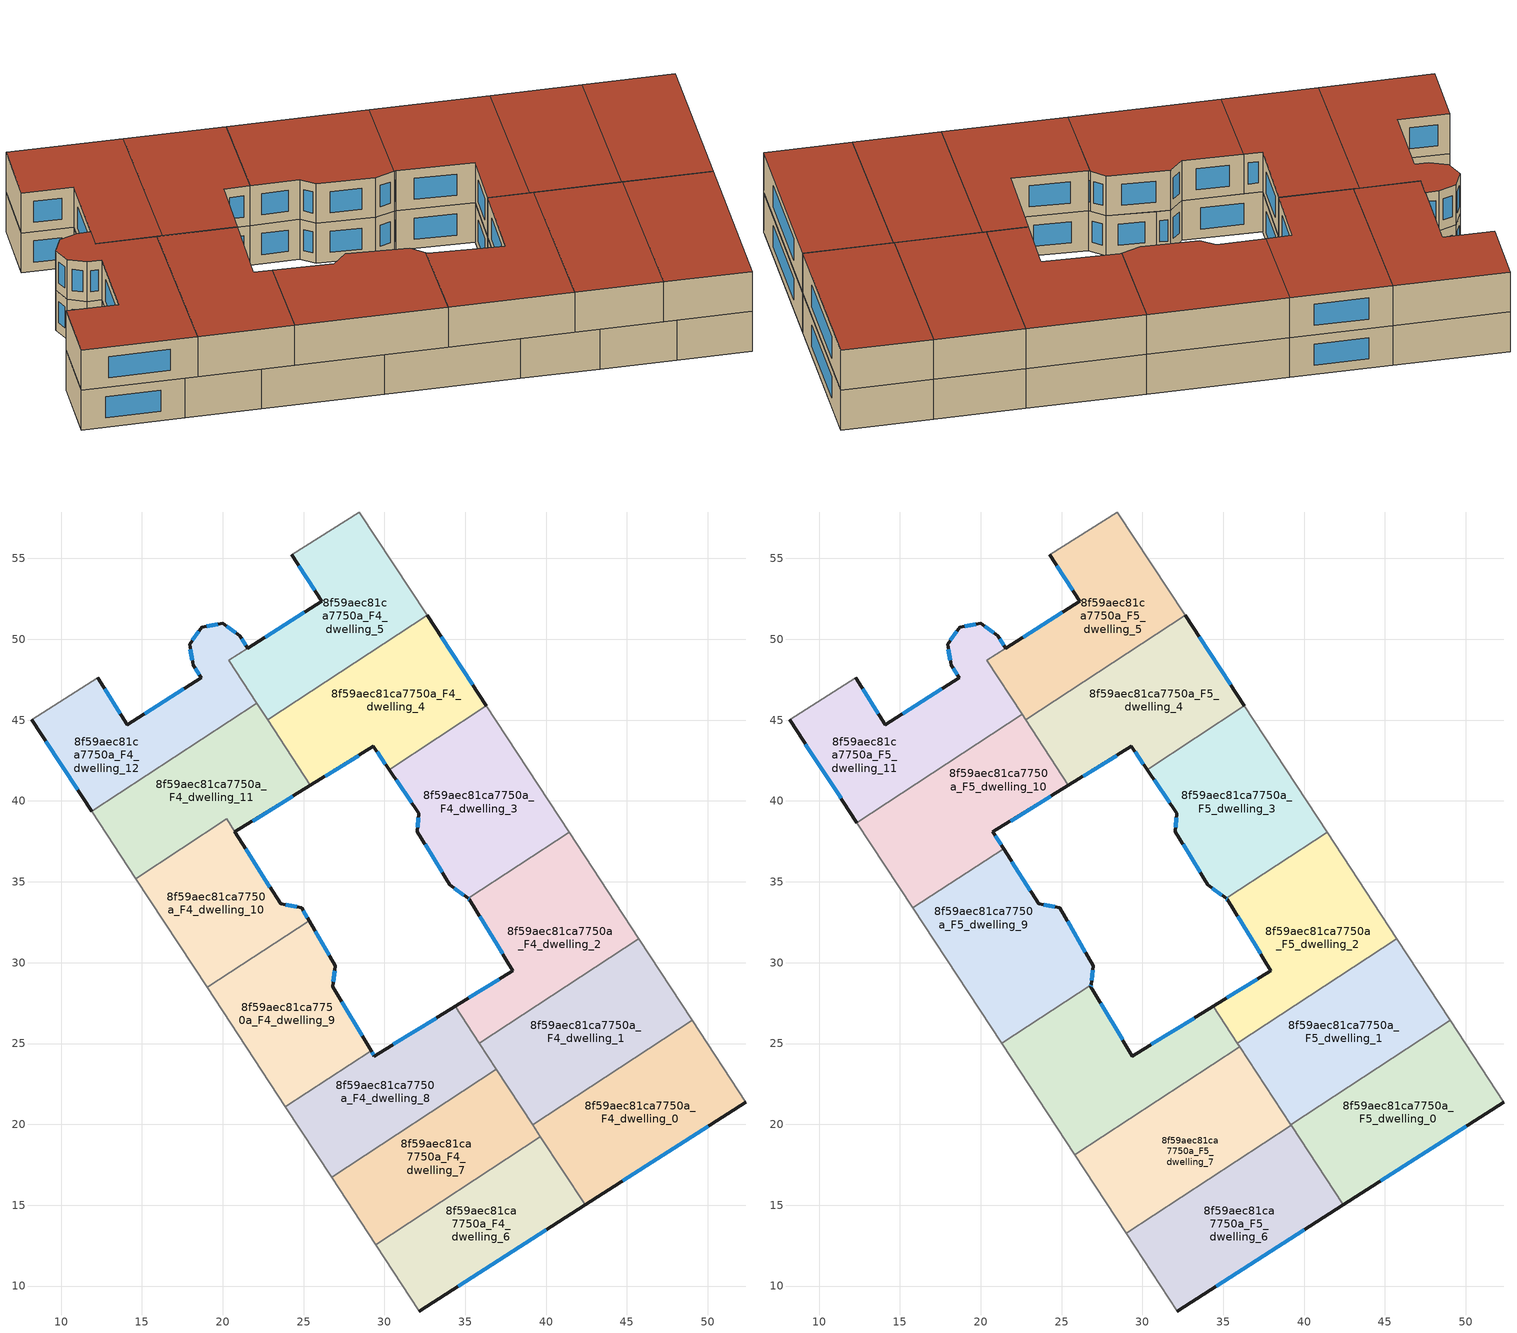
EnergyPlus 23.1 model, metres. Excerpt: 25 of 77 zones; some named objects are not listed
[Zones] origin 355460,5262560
8f59aec81ca7750a_F4_dwelling_0
 floor to 8f59aec81ca7750a_F3_dwelling_0 (EU_floor_Construction): 49.03,26.45 52.35,21.38 42.42,15.02 39.16,19.99 z12
 wall outside (EU_wall_Construction): 42.42,15.02 52.35,21.38 z12:15
 wall to 8f59aec81ca7750a_F4_dwelling_1 (EU_wall_Construction): 49.03,26.45 39.16,19.99 z12:15
 wall adiabatic (EU_wall_Construction): 52.35,21.38 49.03,26.45 z12:15
 wall to 8f59aec81ca7750a_F4_dwelling_6 (EU_wall_Construction): 39.65,19.24 42.42,15.02 z12:15
 wall to 8f59aec81ca7750a_F4_dwelling_7 (EU_wall_Construction): 39.16,19.99 39.65,19.24 z12:15
 window (EU_Window_Construction): 44.75,16.51 50.02,19.88 z12.7:14.3
8f59aec81ca7750a_F4_dwelling_1
 floor to 8f59aec81ca7750a_F3_dwelling_1 (EU_floor_Construction): 45.75,31.47 49.03,26.45 39.16,19.99 35.88,25.01 z12
 wall to 8f59aec81ca7750a_F4_dwelling_2 (EU_wall_Construction): 45.75,31.47 35.88,25.01 z12:15
 wall adiabatic (EU_wall_Construction): 49.03,26.45 45.75,31.47 z12:15
 wall to 8f59aec81ca7750a_F4_dwelling_7 (EU_wall_Construction): 36.93,23.4 39.16,19.99 z12:15
 wall to 8f59aec81ca7750a_F4_dwelling_8 (EU_wall_Construction): 35.88,25.01 36.93,23.4 z12:15
8f59aec81ca7750a_F4_dwelling_10
 floor to 8f59aec81ca7750a_F3_dwelling_10 (EU_floor_Construction): 20.25,38.89 23.58,33.63 24.88,33.41 25.35,32.6 19.03,28.46 14.62,35.2 z12
 wall outside (EU_wall_Construction): 25.35,32.6 24.88,33.41 23.58,33.63 20.76,38.08 z12:15
 wall to 8f59aec81ca7750a_F4_dwelling_9 (EU_wall_Construction): 19.03,28.46 25.35,32.6 z12:15
 wall adiabatic (EU_wall_Construction): 14.62,35.2 19.03,28.46 z12:15
 wall to 8f59aec81ca7750a_F4_dwelling_11 (EU_wall_Construction): 20.76,38.08 20.25,38.89 14.62,35.2 z12:15
 window (EU_Window_Construction): 25.24,32.79 24.99,33.22 / 24.58,33.46 23.88,33.58 / 22.92,34.68 21.42,37.04 z12.7:14.3
8f59aec81ca7750a_F4_dwelling_11
 floor to 8f59aec81ca7750a_F3_dwelling_11 (EU_floor_Construction): 22.1,46.04 25.43,40.97 20.76,38.08 20.25,38.89 14.62,35.2 11.89,39.36 z12
 wall outside (EU_wall_Construction): 20.76,38.08 25.43,40.97 z12:15
 wall adiabatic (EU_wall_Construction): 11.89,39.36 14.62,35.2 z12:15
 wall to 8f59aec81ca7750a_F4_dwelling_12 (EU_wall_Construction): 22.1,46.04 11.89,39.36 z12:15
 wall to 8f59aec81ca7750a_F4_dwelling_4 (EU_wall_Construction): 25.43,40.97 22.77,45.02 z12:15
 wall to 8f59aec81ca7750a_F4_dwelling_5 (EU_wall_Construction): 22.77,45.02 22.1,46.04 z12:15
 window (EU_Window_Construction): 21.85,38.76 24.33,40.29 z12.7:14.3
8f59aec81ca7750a_F4_dwelling_12
 floor to 8f59aec81ca7750a_F3_dwelling_12 (EU_floor_Construction): 21.06,50.23 21.56,49.46 20.36,48.7 22.1,46.04 11.89,39.36 8.18,45.01 12.27,47.61 14.11,44.73 18.67,47.63 18.17,48.4 17.95,49.68 18.7,50.75 19.99,50.98 z12
 wall outside (EU_wall_Construction): 21.56,49.46 21.06,50.23 19.99,50.98 18.7,50.75 17.95,49.68 18.17,48.4 18.67,47.63 14.11,44.73 12.27,47.61 / 8.18,45.01 11.89,39.36 z12:15
 wall adiabatic (EU_wall_Construction): 12.27,47.61 8.18,45.01 z12:15
 wall to 8f59aec81ca7750a_F4_dwelling_5 (EU_wall_Construction): 22.1,46.04 20.36,48.7 21.56,49.46 z12:15
 window (EU_Window_Construction): 17.6,46.95 15.18,45.41 / 18.29,48.22 18.55,47.81 / 18,49.38 18.12,48.7 / 18.52,50.5 18.12,49.93 / 19.69,50.93 19,50.81 / 20.81,50.4 20.24,50.8 / 21.44,49.64 21.17,50.05 / 9.06,43.68 11.02,40.68 / 13.68,45.41 12.7,46.93 z12.7:14.3
8f59aec81ca7750a_F4_dwelling_2
 floor to 8f59aec81ca7750a_F3_dwelling_2 (EU_floor_Construction): 41.43,38.06 45.75,31.47 35.88,25.01 34.38,27.3 37.94,29.51 35.25,33.92 35.18,33.97 z12
 wall outside (EU_wall_Construction): 35.18,33.97 35.25,33.92 37.94,29.51 34.38,27.3 z12:15
 wall to 8f59aec81ca7750a_F4_dwelling_3 (EU_wall_Construction): 41.43,38.06 35.18,33.97 z12:15
 wall adiabatic (EU_wall_Construction): 45.75,31.47 41.43,38.06 z12:15
 wall to 8f59aec81ca7750a_F4_dwelling_8 (EU_wall_Construction): 34.38,27.3 35.88,25.01 z12:15
 window (EU_Window_Construction): 37.11,28.99 35.21,27.82 / 35.88,32.88 37.31,30.54 / 35.2,33.96 35.23,33.93 z12.7:14.3
8f59aec81ca7750a_F4_dwelling_3
 floor to 8f59aec81ca7750a_F3_dwelling_3 (EU_floor_Construction): 36.31,45.88 41.43,38.06 35.18,33.97 34.05,34.81 32.04,38.09 32.12,39.25 30.29,41.94 z12
 wall outside (EU_wall_Construction): 30.29,41.94 32.12,39.25 32.04,38.09 34.05,34.81 35.18,33.97 z12:15
 wall to 8f59aec81ca7750a_F4_dwelling_4 (EU_wall_Construction): 36.31,45.88 30.29,41.94 z12:15
 wall adiabatic (EU_wall_Construction): 41.43,38.06 36.31,45.88 z12:15
 window (EU_Window_Construction): 32.52,37.32 33.58,35.58 / 32.1,38.98 32.06,38.36 / 30.72,41.31 31.69,39.88 / 34.32,34.61 34.92,34.17 z12.7:14.3
8f59aec81ca7750a_F4_dwelling_4
 floor to 8f59aec81ca7750a_F3_dwelling_4 (EU_floor_Construction): 32.64,51.48 36.31,45.88 30.29,41.94 29.32,43.38 25.43,40.97 22.77,45.02 z12
 wall outside (EU_wall_Construction): 25.43,40.97 29.32,43.38 30.29,41.94 / 36.31,45.88 32.64,51.48 z12:15
 wall to 8f59aec81ca7750a_F4_dwelling_5 (EU_wall_Construction): 32.64,51.48 22.77,45.02 z12:15
 window (EU_Window_Construction): 26.34,41.53 28.41,42.81 / 35.45,47.19 33.5,50.17 / 29.55,43.04 30.07,42.27 z12.7:14.3
8f59aec81ca7750a_F4_dwelling_5
 floor to 8f59aec81ca7750a_F3_dwelling_5 (EU_floor_Construction): 28.46,57.87 32.64,51.48 22.77,45.02 20.36,48.7 26.11,52.35 24.28,55.23 z12
 wall outside (EU_wall_Construction): 24.28,55.23 26.11,52.35 21.56,49.46 z12:15
 wall adiabatic (EU_wall_Construction): 32.64,51.48 28.46,57.87 24.28,55.23 z12:15
 window (EU_Window_Construction): 24.71,54.55 25.68,53.03 / 25.04,51.67 22.63,50.14 z12.7:14.3
8f59aec81ca7750a_F4_dwelling_6
 floor to 8f59aec81ca7750a_F3_dwelling_6 (EU_floor_Construction): 39.66,19.24 42.42,15.02 32.16,8.46 29.46,12.57 z12
 wall outside (EU_wall_Construction): 32.16,8.46 42.42,15.02 z12:15
 wall to 8f59aec81ca7750a_F4_dwelling_7 (EU_wall_Construction): 39.66,19.24 29.46,12.57 z12:15
 wall adiabatic (EU_wall_Construction): 29.46,12.57 32.16,8.46 z12:15
 window (EU_Window_Construction): 34.57,10 40.01,13.48 z12.7:14.3
8f59aec81ca7750a_F4_dwelling_7
 floor to 8f59aec81ca7750a_F3_dwelling_7 (EU_floor_Construction): 36.93,23.4 39.66,19.24 29.46,12.57 26.73,16.73 z12
 wall to 8f59aec81ca7750a_F4_dwelling_8 (EU_wall_Construction): 36.93,23.4 26.73,16.73 z12:15
 wall adiabatic (EU_wall_Construction): 26.73,16.73 29.46,12.57 z12:15
8f59aec81ca7750a_F4_dwelling_8
 floor to 8f59aec81ca7750a_F3_dwelling_8 (EU_floor_Construction): 34.38,27.3 36.93,23.4 26.73,16.73 23.88,21.07 29.18,24.54 29.37,24.21 z12
 wall outside (EU_wall_Construction): 34.38,27.3 29.37,24.21 29.18,24.54 z12:15
 wall adiabatic (EU_wall_Construction): 23.88,21.07 26.73,16.73 z12:15
 wall to 8f59aec81ca7750a_F4_dwelling_9 (EU_wall_Construction): 29.18,24.54 23.88,21.07 z12:15
 window (EU_Window_Construction): 29.33,24.29 29.22,24.46 / 33.2,26.58 30.55,24.94 z12.7:14.3
8f59aec81ca7750a_F4_dwelling_9
 floor to 8f59aec81ca7750a_F3_dwelling_9 (EU_floor_Construction): 26.97,29.81 26.81,28.5 29.18,24.54 23.88,21.07 19.03,28.46 25.35,32.6 z12
 wall outside (EU_wall_Construction): 29.18,24.54 26.81,28.5 26.97,29.81 25.35,32.6 z12:15
 wall adiabatic (EU_wall_Construction): 19.03,28.46 23.88,21.07 z12:15
 window (EU_Window_Construction): 26.59,30.47 25.73,31.95 / 26.85,28.81 26.93,29.5 / 28.62,25.47 27.37,27.57 z12.7:14.3
8f59aec81ca7750a_F5_dwelling_0
 floor to 8f59aec81ca7750a_F4_dwelling_0 (EU_floor_Construction): 49.03,26.45 52.35,21.38 42.42,15.02 39.16,19.99 z15
 wall outside (EU_wall_Construction): 42.42,15.02 52.35,21.38 z15:18
 wall to 8f59aec81ca7750a_F5_dwelling_1 (EU_wall_Construction): 49.03,26.45 39.16,19.99 z15:18
 wall adiabatic (EU_wall_Construction): 52.35,21.38 49.03,26.45 z15:18
 wall to 8f59aec81ca7750a_F5_dwelling_6 (EU_wall_Construction): 39.2,19.93 42.42,15.02 z15:18
 wall to 8f59aec81ca7750a_F5_dwelling_7 (EU_wall_Construction): 39.16,19.99 39.2,19.93 z15:18
 window (EU_Window_Construction): 44.75,16.51 50.02,19.88 z15.7:17.3
 roof outside (EU_roof_Construction): 52.35,21.38 49.03,26.45 39.16,19.99 42.42,15.02 z18
8f59aec81ca7750a_F5_dwelling_1
 floor to 8f59aec81ca7750a_F4_dwelling_1 (EU_floor_Construction): 45.75,31.47 49.03,26.45 39.16,19.99 35.88,25.01 z15
 wall to 8f59aec81ca7750a_F5_dwelling_2 (EU_wall_Construction): 45.75,31.47 35.88,25.01 z15:18
 wall adiabatic (EU_wall_Construction): 49.03,26.45 45.75,31.47 z15:18
 wall to 8f59aec81ca7750a_F5_dwelling_7 (EU_wall_Construction): 36.02,24.79 39.16,19.99 z15:18
 wall to 8f59aec81ca7750a_F5_dwelling_8 (EU_wall_Construction): 35.88,25.01 36.02,24.79 z15:18
 roof outside (EU_roof_Construction): 49.03,26.45 45.75,31.47 35.88,25.01 39.16,19.99 z18
8f59aec81ca7750a_F5_dwelling_10
 floor to 8f59aec81ca7750a_F4_dwelling_11 (EU_floor_Construction): 22.56,45.35 25.43,40.97 20.76,38.08 20.25,38.89 14.62,35.2 12.35,38.66 z15
 floor to 8f59aec81ca7750a_F4_dwelling_10 (EU_floor_Construction): 20.25,38.89 21.41,37.05 15.81,33.38 14.62,35.2 z15
 wall outside (EU_wall_Construction): 21.41,37.05 20.76,38.08 25.43,40.97 z15:18
 wall to 8f59aec81ca7750a_F5_dwelling_9 (EU_wall_Construction): 15.81,33.38 21.41,37.05 z15:18
 wall adiabatic (EU_wall_Construction): 12.35,38.66 15.81,33.38 z15:18
 wall to 8f59aec81ca7750a_F5_dwelling_11 (EU_wall_Construction): 22.56,45.35 12.35,38.66 z15:18
 wall to 8f59aec81ca7750a_F5_dwelling_4 (EU_wall_Construction): 25.43,40.97 22.77,45.02 z15:18
 wall to 8f59aec81ca7750a_F5_dwelling_5 (EU_wall_Construction): 22.77,45.02 22.56,45.35 z15:18
 window (EU_Window_Construction): 21.85,38.76 24.33,40.29 / 21.26,37.29 20.91,37.84 z15.7:17.3
 roof outside (EU_roof_Construction): 21.41,37.05 20.76,38.08 25.43,40.97 22.56,45.35 12.35,38.66 15.81,33.38 z18
8f59aec81ca7750a_F5_dwelling_11
 floor to 8f59aec81ca7750a_F4_dwelling_12 (EU_floor_Construction): 21.06,50.23 21.56,49.46 20.36,48.7 22.1,46.04 11.89,39.36 8.18,45.01 12.27,47.61 14.11,44.73 18.67,47.63 18.17,48.4 17.95,49.68 18.7,50.75 19.99,50.98 z15
 floor to 8f59aec81ca7750a_F4_dwelling_11 (EU_floor_Construction): 22.1,46.04 22.56,45.35 12.35,38.66 11.89,39.36 z15
 wall outside (EU_wall_Construction): 21.56,49.46 21.06,50.23 19.99,50.98 18.7,50.75 17.95,49.68 18.17,48.4 18.67,47.63 14.11,44.73 12.27,47.61 / 8.18,45.01 12.35,38.66 z15:18
 wall adiabatic (EU_wall_Construction): 12.27,47.61 8.18,45.01 z15:18
 wall to 8f59aec81ca7750a_F5_dwelling_5 (EU_wall_Construction): 22.56,45.35 20.36,48.7 21.56,49.46 z15:18
 window (EU_Window_Construction): 17.6,46.95 15.18,45.41 / 18.29,48.22 18.55,47.81 / 18,49.38 18.12,48.7 / 18.52,50.5 18.12,49.93 / 19.69,50.93 19,50.81 / 20.81,50.4 20.24,50.8 / 21.44,49.64 21.17,50.05 / 9.16,43.52 11.37,40.15 / 13.68,45.41 12.7,46.93 z15.7:17.3
 roof outside (EU_roof_Construction): 22.56,45.35 20.36,48.7 21.56,49.46 21.06,50.23 19.99,50.98 18.7,50.75 17.95,49.68 18.17,48.4 18.67,47.63 14.11,44.73 12.27,47.61 8.18,45.01 12.35,38.66 z18
8f59aec81ca7750a_F5_dwelling_2
 floor to 8f59aec81ca7750a_F4_dwelling_2 (EU_floor_Construction): 41.43,38.06 45.75,31.47 35.88,25.01 34.38,27.3 37.94,29.51 35.25,33.92 35.18,33.97 z15
 wall outside (EU_wall_Construction): 35.18,33.97 35.25,33.92 37.94,29.51 34.38,27.3 z15:18
 wall to 8f59aec81ca7750a_F5_dwelling_3 (EU_wall_Construction): 41.43,38.06 35.18,33.97 z15:18
 wall adiabatic (EU_wall_Construction): 45.75,31.47 41.43,38.06 z15:18
 wall to 8f59aec81ca7750a_F5_dwelling_8 (EU_wall_Construction): 34.38,27.3 35.88,25.01 z15:18
 window (EU_Window_Construction): 37.11,28.99 35.21,27.82 / 35.88,32.88 37.31,30.54 / 35.2,33.96 35.23,33.93 z15.7:17.3
 roof outside (EU_roof_Construction): 45.75,31.47 41.43,38.06 35.18,33.97 35.25,33.92 37.94,29.51 34.38,27.3 35.88,25.01 z18
8f59aec81ca7750a_F5_dwelling_3
 floor to 8f59aec81ca7750a_F4_dwelling_3 (EU_floor_Construction): 36.31,45.88 41.43,38.06 35.18,33.97 34.05,34.81 32.04,38.09 32.12,39.25 30.29,41.94 z15
 wall outside (EU_wall_Construction): 30.29,41.94 32.12,39.25 32.04,38.09 34.05,34.81 35.18,33.97 z15:18
 wall to 8f59aec81ca7750a_F5_dwelling_4 (EU_wall_Construction): 36.31,45.88 30.29,41.94 z15:18
 wall adiabatic (EU_wall_Construction): 41.43,38.06 36.31,45.88 z15:18
 window (EU_Window_Construction): 32.52,37.32 33.58,35.58 / 32.1,38.98 32.06,38.36 / 30.72,41.31 31.69,39.88 / 34.32,34.61 34.92,34.17 z15.7:17.3
 roof outside (EU_roof_Construction): 41.43,38.06 36.31,45.88 30.29,41.94 32.12,39.25 32.04,38.09 34.05,34.81 35.18,33.97 z18
8f59aec81ca7750a_F5_dwelling_4
 floor to 8f59aec81ca7750a_F4_dwelling_4 (EU_floor_Construction): 32.64,51.48 36.31,45.88 30.29,41.94 29.32,43.38 25.43,40.97 22.77,45.02 z15
 wall outside (EU_wall_Construction): 25.43,40.97 29.32,43.38 30.29,41.94 / 36.31,45.88 32.64,51.48 z15:18
 wall to 8f59aec81ca7750a_F5_dwelling_5 (EU_wall_Construction): 32.64,51.48 22.77,45.02 z15:18
 window (EU_Window_Construction): 26.34,41.53 28.41,42.81 / 35.45,47.19 33.5,50.17 / 29.55,43.04 30.07,42.27 z15.7:17.3
 roof outside (EU_roof_Construction): 36.31,45.88 32.64,51.48 22.77,45.02 25.43,40.97 29.32,43.38 30.29,41.94 z18
8f59aec81ca7750a_F5_dwelling_5
 floor to 8f59aec81ca7750a_F4_dwelling_5 (EU_floor_Construction): 28.46,57.87 32.64,51.48 22.77,45.02 20.36,48.7 26.11,52.35 24.28,55.23 z15
 wall outside (EU_wall_Construction): 24.28,55.23 26.11,52.35 21.56,49.46 z15:18
 wall adiabatic (EU_wall_Construction): 32.64,51.48 28.46,57.87 24.28,55.23 z15:18
 window (EU_Window_Construction): 24.71,54.55 25.68,53.03 / 25.04,51.67 22.63,50.14 z15.7:17.3
 roof outside (EU_roof_Construction): 32.64,51.48 28.46,57.87 24.28,55.23 26.11,52.35 20.36,48.7 22.77,45.02 z18
8f59aec81ca7750a_F5_dwelling_6
 floor to 8f59aec81ca7750a_F4_dwelling_6 (EU_floor_Construction): 39.65,19.24 42.42,15.02 32.16,8.46 29.46,12.57 z15
 floor to 8f59aec81ca7750a_F4_dwelling_7 (EU_floor_Construction): 39.2,19.93 39.65,19.24 29.46,12.57 29.01,13.26 z15
 wall outside (EU_wall_Construction): 32.16,8.46 42.42,15.02 z15:18
 wall to 8f59aec81ca7750a_F5_dwelling_7 (EU_wall_Construction): 39.2,19.93 29.01,13.26 z15:18
 wall adiabatic (EU_wall_Construction): 29.01,13.26 32.16,8.46 z15:18
 window (EU_Window_Construction): 34.57,10 40.01,13.48 z15.7:17.3
 roof outside (EU_roof_Construction): 42.42,15.02 39.2,19.93 29.01,13.26 32.16,8.46 z18
8f59aec81ca7750a_F5_dwelling_7
 floor to 8f59aec81ca7750a_F4_dwelling_7 (EU_floor_Construction): 36.93,23.4 39.2,19.93 29.01,13.26 26.73,16.73 z15
 floor to 8f59aec81ca7750a_F4_dwelling_8 (EU_floor_Construction): 36.02,24.79 36.93,23.4 26.73,16.73 25.82,18.12 z15
 wall to 8f59aec81ca7750a_F5_dwelling_8 (EU_wall_Construction): 36.02,24.79 25.82,18.12 z15:18
 wall adiabatic (EU_wall_Construction): 25.82,18.12 29.01,13.26 z15:18
 roof outside (EU_roof_Construction): 39.2,19.93 36.02,24.79 25.82,18.12 29.01,13.26 z18
8f59aec81ca7750a_F5_dwelling_8
 floor to 8f59aec81ca7750a_F4_dwelling_8 (EU_floor_Construction): 34.38,27.3 36.02,24.79 25.82,18.12 23.88,21.07 29.18,24.54 29.37,24.21 z15
 floor to 8f59aec81ca7750a_F4_dwelling_9 (EU_floor_Construction): 26.83,28.64 26.81,28.5 29.18,24.54 23.88,21.07 21.29,25.02 z15
 wall outside (EU_wall_Construction): 34.38,27.3 29.37,24.21 26.81,28.5 26.83,28.64 z15:18
 wall adiabatic (EU_wall_Construction): 21.29,25.02 25.82,18.12 z15:18
 wall to 8f59aec81ca7750a_F5_dwelling_9 (EU_wall_Construction): 26.83,28.64 21.29,25.02 z15:18
 window (EU_Window_Construction): 26.82,28.54 26.82,28.61 / 28.77,25.22 27.41,27.5 / 33.2,26.58 30.55,24.94 z15.7:17.3
 roof outside (EU_roof_Construction): 36.02,24.79 34.38,27.3 29.37,24.21 26.81,28.5 26.83,28.64 21.29,25.02 25.82,18.12 z18
8f59aec81ca7750a_F5_dwelling_9
 floor to 8f59aec81ca7750a_F4_dwelling_10 (EU_floor_Construction): 24.88,33.41 25.35,32.6 19.03,28.47 15.81,33.38 21.41,37.05 23.58,33.63 z15
 floor to 8f59aec81ca7750a_F4_dwelling_9 (EU_floor_Construction): 25.35,32.6 26.97,29.81 26.83,28.64 21.29,25.02 19.03,28.47 z15
 wall outside (EU_wall_Construction): 26.83,28.64 26.97,29.81 24.88,33.41 23.58,33.63 21.41,37.05 z15:18
 wall adiabatic (EU_wall_Construction): 15.81,33.38 21.29,25.02 z15:18
 window (EU_Window_Construction): 26.86,28.92 26.93,29.54 / 23.07,34.43 21.92,36.25 / 24.58,33.46 23.88,33.58 / 26.48,30.66 25.37,32.56 z15.7:17.3
 roof outside (EU_roof_Construction): 26.83,28.64 26.97,29.81 24.88,33.41 23.58,33.63 21.41,37.05 15.81,33.38 21.29,25.02 z18
[Building]
EU S2 Campaign: North Axis=0; Terrain=City; Solar Distribution=FullExterior
[Site:Location]
Budapest.Ferenc.Liszt.Intl.AP: Latitude=47.437; Longitude=19.256; Time Zone=1; Elevation=185
[SizingPeriod:WeatherFileDays]
AnnualSizingPeriod: Begin Month=1; Begin Day of Month=1; End Month=12; End Day of Month=31; Day of Week for Start Day=Monday; Use Weather File Daylight Saving Period=No; Use Weather File Rain and Snow Indicators=No
[MATERIAL]
EU_InternalMass_Material: Roughness=MediumRough; Thickness=0.1; Conductivity=1; Density=1800; Specific Heat=900; Thermal Absorptance=0.9; Solar Absorptance=0.7; Visible Absorptance=0.7
[MATERIAL:NOMASS] Roughness=MediumRough; Thermal Absorptance=0.9; Solar Absorptance=0.7; Visible Absorptance=0.7
Name | Thermal Resistance
EU_wall_NoMass | 0.832559
EU_roof_NoMass | 1.39638
EU_floor_NoMass | 0.872794
[WINDOWMATERIAL:SIMPLEGLAZINGSYSTEM]
EU_Window_SimpleGlazing: UFactor=2.79869; Solar Heat Gain Coefficient=0.75; Visible Transmittance=0.75
[CONSTRUCTION]
EU_wall_Construction: EU_wall_NoMass
EU_roof_Construction: EU_roof_NoMass
EU_floor_Construction: EU_floor_NoMass
EU_Window_Construction: EU_Window_SimpleGlazing
EU_InternalMass_Construction: EU_InternalMass_Material
[ZONE] Type=1; Multiplier=1; Ceiling Height=autocalculate; Floor Area=autocalculate; Part of Total Floor Area=Yes
Name | Volume
8f59aec81ca7750a_F4_dwelling_0; 8f59aec81ca7750a_F5_dwelling_0; 8f59aec81ca7750a_F4_dwelling_3; 8f59aec81ca7750a_F5_dwelling_3; 8f59aec81ca7750a_F4_dwelling_4; 8f59aec81ca7750a_F5_dwelling_4 | 212.299
8f59aec81ca7750a_F4_dwelling_1; 8f59aec81ca7750a_F5_dwelling_1 | 212.302
8f59aec81ca7750a_F4_dwelling_10 | 165.116
8f59aec81ca7750a_F5_dwelling_10 | 212.312
8f59aec81ca7750a_F4_dwelling_11 | 198.844
8f59aec81ca7750a_F5_dwelling_11 | 220.993
8f59aec81ca7750a_F4_dwelling_12 | 190.662
8f59aec81ca7750a_F4_dwelling_2; 8f59aec81ca7750a_F5_dwelling_2 | 212.316
8f59aec81ca7750a_F4_dwelling_5; 8f59aec81ca7750a_F5_dwelling_5 | 203.621
8f59aec81ca7750a_F4_dwelling_6 | 181.961
8f59aec81ca7750a_F5_dwelling_6 | 212.31
8f59aec81ca7750a_F4_dwelling_7 | 181.989
8f59aec81ca7750a_F5_dwelling_7 | 212.298
8f59aec81ca7750a_F4_dwelling_8 | 181.988
8f59aec81ca7750a_F5_dwelling_8 | 212.293
8f59aec81ca7750a_F4_dwelling_9 | 181.978
8f59aec81ca7750a_F5_dwelling_9 | 212.291
[INTERNALMASS] Construction=EU_InternalMass_Construction
Name | Zone or ZoneList | Surface Area
8f59aec81ca7750a_F4_dwelling_0_EU_InternalMass | 8f59aec81ca7750a_F4_dwelling_0 | 70.7664
8f59aec81ca7750a_F4_dwelling_1_EU_InternalMass | 8f59aec81ca7750a_F4_dwelling_1 | 70.7674
8f59aec81ca7750a_F4_dwelling_2_EU_InternalMass | 8f59aec81ca7750a_F4_dwelling_2 | 70.7718
8f59aec81ca7750a_F4_dwelling_3_EU_InternalMass | 8f59aec81ca7750a_F4_dwelling_3 | 70.7663
8f59aec81ca7750a_F4_dwelling_4_EU_InternalMass | 8f59aec81ca7750a_F4_dwelling_4 | 70.7665
8f59aec81ca7750a_F4_dwelling_5_EU_InternalMass | 8f59aec81ca7750a_F4_dwelling_5 | 67.8726
8f59aec81ca7750a_F4_dwelling_6_EU_InternalMass | 8f59aec81ca7750a_F4_dwelling_6 | 60.6537
8f59aec81ca7750a_F4_dwelling_7_EU_InternalMass | 8f59aec81ca7750a_F4_dwelling_7 | 60.6631
8f59aec81ca7750a_F4_dwelling_8_EU_InternalMass | 8f59aec81ca7750a_F4_dwelling_8 | 60.6627
8f59aec81ca7750a_F4_dwelling_9_EU_InternalMass | 8f59aec81ca7750a_F4_dwelling_9 | 60.6592
8f59aec81ca7750a_F4_dwelling_10_EU_InternalMass | 8f59aec81ca7750a_F4_dwelling_10 | 55.0412
8f59aec81ca7750a_F4_dwelling_11_EU_InternalMass | 8f59aec81ca7750a_F4_dwelling_11 | 66.2785
8f59aec81ca7750a_F4_dwelling_12_EU_InternalMass | 8f59aec81ca7750a_F4_dwelling_12 | 63.5533
8f59aec81ca7750a_F5_dwelling_0_EU_InternalMass | 8f59aec81ca7750a_F5_dwelling_0 | 70.7664
8f59aec81ca7750a_F5_dwelling_1_EU_InternalMass | 8f59aec81ca7750a_F5_dwelling_1 | 70.7674
8f59aec81ca7750a_F5_dwelling_2_EU_InternalMass | 8f59aec81ca7750a_F5_dwelling_2 | 70.7718
8f59aec81ca7750a_F5_dwelling_3_EU_InternalMass | 8f59aec81ca7750a_F5_dwelling_3 | 70.7663
8f59aec81ca7750a_F5_dwelling_4_EU_InternalMass | 8f59aec81ca7750a_F5_dwelling_4 | 70.7665
8f59aec81ca7750a_F5_dwelling_5_EU_InternalMass | 8f59aec81ca7750a_F5_dwelling_5 | 67.8726
8f59aec81ca7750a_F5_dwelling_6_EU_InternalMass | 8f59aec81ca7750a_F5_dwelling_6 | 70.7702
8f59aec81ca7750a_F5_dwelling_7_EU_InternalMass | 8f59aec81ca7750a_F5_dwelling_7 | 70.7659
8f59aec81ca7750a_F5_dwelling_8_EU_InternalMass | 8f59aec81ca7750a_F5_dwelling_8 | 70.7645
8f59aec81ca7750a_F5_dwelling_9_EU_InternalMass | 8f59aec81ca7750a_F5_dwelling_9 | 70.7636
8f59aec81ca7750a_F5_dwelling_10_EU_InternalMass | 8f59aec81ca7750a_F5_dwelling_10 | 70.7709
8f59aec81ca7750a_F5_dwelling_11_EU_InternalMass | 8f59aec81ca7750a_F5_dwelling_11 | 73.6634
[OTHEREQUIPMENT] Fuel Type=Electricity; Design Level Calculation Method=Watts/Area; Power per Zone Floor Area=1; Fraction Latent=0; Fraction Radiant=0; Fraction Lost=0; Carbon Dioxide Generation Rate=0; EndUse Subcategory=EU_Step8_InternalGains
Name | Zone or ZoneList or Space or SpaceList | Schedule
EU_Step8_InternalGain_8f59aec81ca7750a_F4_dwelling_0_f000 | 8f59aec81ca7750a_F4_dwelling_0 | EU_Step8_GainSchedule_8f59aec81ca7750a_F4_dwelling_0_f000
EU_Step8_InternalGain_8f59aec81ca7750a_F4_dwelling_1_f000 | 8f59aec81ca7750a_F4_dwelling_1 | EU_Step8_GainSchedule_8f59aec81ca7750a_F4_dwelling_1_f000
EU_Step8_InternalGain_8f59aec81ca7750a_F4_dwelling_2_f000 | 8f59aec81ca7750a_F4_dwelling_2 | EU_Step8_GainSchedule_8f59aec81ca7750a_F4_dwelling_2_f000
EU_Step8_InternalGain_8f59aec81ca7750a_F4_dwelling_3_f000 | 8f59aec81ca7750a_F4_dwelling_3 | EU_Step8_GainSchedule_8f59aec81ca7750a_F4_dwelling_3_f000
EU_Step8_InternalGain_8f59aec81ca7750a_F4_dwelling_4_f000 | 8f59aec81ca7750a_F4_dwelling_4 | EU_Step8_GainSchedule_8f59aec81ca7750a_F4_dwelling_4_f000
EU_Step8_InternalGain_8f59aec81ca7750a_F4_dwelling_5_f000 | 8f59aec81ca7750a_F4_dwelling_5 | EU_Step8_GainSchedule_8f59aec81ca7750a_F4_dwelling_5_f000
EU_Step8_InternalGain_8f59aec81ca7750a_F4_dwelling_6_f000 | 8f59aec81ca7750a_F4_dwelling_6 | EU_Step8_GainSchedule_8f59aec81ca7750a_F4_dwelling_6_f000
EU_Step8_InternalGain_8f59aec81ca7750a_F4_dwelling_7_f000 | 8f59aec81ca7750a_F4_dwelling_7 | EU_Step8_GainSchedule_8f59aec81ca7750a_F4_dwelling_7_f000
EU_Step8_InternalGain_8f59aec81ca7750a_F4_dwelling_8_f000 | 8f59aec81ca7750a_F4_dwelling_8 | EU_Step8_GainSchedule_8f59aec81ca7750a_F4_dwelling_8_f000
EU_Step8_InternalGain_8f59aec81ca7750a_F4_dwelling_9_f000 | 8f59aec81ca7750a_F4_dwelling_9 | EU_Step8_GainSchedule_8f59aec81ca7750a_F4_dwelling_9_f000
EU_Step8_InternalGain_8f59aec81ca7750a_F4_dwelling_10_f000 | 8f59aec81ca7750a_F4_dwelling_10 | EU_Step8_GainSchedule_8f59aec81ca7750a_F4_dwelling_10_f000
EU_Step8_InternalGain_8f59aec81ca7750a_F4_dwelling_11_f000 | 8f59aec81ca7750a_F4_dwelling_11 | EU_Step8_GainSchedule_8f59aec81ca7750a_F4_dwelling_11_f000
EU_Step8_InternalGain_8f59aec81ca7750a_F4_dwelling_12_f000 | 8f59aec81ca7750a_F4_dwelling_12 | EU_Step8_GainSchedule_8f59aec81ca7750a_F4_dwelling_12_f000
EU_Step8_InternalGain_8f59aec81ca7750a_F5_dwelling_0_f000 | 8f59aec81ca7750a_F5_dwelling_0 | EU_Step8_GainSchedule_8f59aec81ca7750a_F5_dwelling_0_f000
EU_Step8_InternalGain_8f59aec81ca7750a_F5_dwelling_1_f000 | 8f59aec81ca7750a_F5_dwelling_1 | EU_Step8_GainSchedule_8f59aec81ca7750a_F5_dwelling_1_f000
EU_Step8_InternalGain_8f59aec81ca7750a_F5_dwelling_2_f000 | 8f59aec81ca7750a_F5_dwelling_2 | EU_Step8_GainSchedule_8f59aec81ca7750a_F5_dwelling_2_f000
EU_Step8_InternalGain_8f59aec81ca7750a_F5_dwelling_3_f000 | 8f59aec81ca7750a_F5_dwelling_3 | EU_Step8_GainSchedule_8f59aec81ca7750a_F5_dwelling_3_f000
EU_Step8_InternalGain_8f59aec81ca7750a_F5_dwelling_4_f000 | 8f59aec81ca7750a_F5_dwelling_4 | EU_Step8_GainSchedule_8f59aec81ca7750a_F5_dwelling_4_f000
EU_Step8_InternalGain_8f59aec81ca7750a_F5_dwelling_5_f000 | 8f59aec81ca7750a_F5_dwelling_5 | EU_Step8_GainSchedule_8f59aec81ca7750a_F5_dwelling_5_f000
EU_Step8_InternalGain_8f59aec81ca7750a_F5_dwelling_6_f000 | 8f59aec81ca7750a_F5_dwelling_6 | EU_Step8_GainSchedule_8f59aec81ca7750a_F5_dwelling_6_f000
EU_Step8_InternalGain_8f59aec81ca7750a_F5_dwelling_7_f000 | 8f59aec81ca7750a_F5_dwelling_7 | EU_Step8_GainSchedule_8f59aec81ca7750a_F5_dwelling_7_f000
EU_Step8_InternalGain_8f59aec81ca7750a_F5_dwelling_8_f000 | 8f59aec81ca7750a_F5_dwelling_8 | EU_Step8_GainSchedule_8f59aec81ca7750a_F5_dwelling_8_f000
EU_Step8_InternalGain_8f59aec81ca7750a_F5_dwelling_9_f000 | 8f59aec81ca7750a_F5_dwelling_9 | EU_Step8_GainSchedule_8f59aec81ca7750a_F5_dwelling_9_f000
EU_Step8_InternalGain_8f59aec81ca7750a_F5_dwelling_10_f000 | 8f59aec81ca7750a_F5_dwelling_10 | EU_Step8_GainSchedule_8f59aec81ca7750a_F5_dwelling_10_f000
EU_Step8_InternalGain_8f59aec81ca7750a_F5_dwelling_11_f000 | 8f59aec81ca7750a_F5_dwelling_11 | EU_Step8_GainSchedule_8f59aec81ca7750a_F5_dwelling_11_f000
[ZONEVENTILATION:DESIGNFLOWRATE] Schedule=EU_AlwaysOn; Design Flow Rate Calculation Method=AirChanges/Hour; Air Changes per Hour=0.475469; Ventilation Type=Natural; Fan Pressure Rise=0; Fan Total Efficiency=1; Constant Term Coefficient=1; Temperature Term Coefficient=0; Velocity Term Coefficient=0; Velocity Squared Term Coefficient=0; Minimum Indoor Temperature=-100; Maximum Indoor Temperature=100; Delta Temperature=-100; Minimum Outdoor Temperature=-100; Maximum Outdoor Temperature=100; Maximum Wind Speed=40
Name | Zone or ZoneList or Space or SpaceList
EU_ConstantAir_8f59aec81ca7750a_F4_dwelling_0 | 8f59aec81ca7750a_F4_dwelling_0
EU_ConstantAir_8f59aec81ca7750a_F4_dwelling_1 | 8f59aec81ca7750a_F4_dwelling_1
EU_ConstantAir_8f59aec81ca7750a_F4_dwelling_2 | 8f59aec81ca7750a_F4_dwelling_2
EU_ConstantAir_8f59aec81ca7750a_F4_dwelling_3 | 8f59aec81ca7750a_F4_dwelling_3
EU_ConstantAir_8f59aec81ca7750a_F4_dwelling_4 | 8f59aec81ca7750a_F4_dwelling_4
EU_ConstantAir_8f59aec81ca7750a_F4_dwelling_5 | 8f59aec81ca7750a_F4_dwelling_5
EU_ConstantAir_8f59aec81ca7750a_F4_dwelling_6 | 8f59aec81ca7750a_F4_dwelling_6
EU_ConstantAir_8f59aec81ca7750a_F4_dwelling_7 | 8f59aec81ca7750a_F4_dwelling_7
EU_ConstantAir_8f59aec81ca7750a_F4_dwelling_8 | 8f59aec81ca7750a_F4_dwelling_8
EU_ConstantAir_8f59aec81ca7750a_F4_dwelling_9 | 8f59aec81ca7750a_F4_dwelling_9
EU_ConstantAir_8f59aec81ca7750a_F4_dwelling_10 | 8f59aec81ca7750a_F4_dwelling_10
EU_ConstantAir_8f59aec81ca7750a_F4_dwelling_11 | 8f59aec81ca7750a_F4_dwelling_11
EU_ConstantAir_8f59aec81ca7750a_F4_dwelling_12 | 8f59aec81ca7750a_F4_dwelling_12
EU_ConstantAir_8f59aec81ca7750a_F5_dwelling_0 | 8f59aec81ca7750a_F5_dwelling_0
EU_ConstantAir_8f59aec81ca7750a_F5_dwelling_1 | 8f59aec81ca7750a_F5_dwelling_1
EU_ConstantAir_8f59aec81ca7750a_F5_dwelling_2 | 8f59aec81ca7750a_F5_dwelling_2
EU_ConstantAir_8f59aec81ca7750a_F5_dwelling_3 | 8f59aec81ca7750a_F5_dwelling_3
EU_ConstantAir_8f59aec81ca7750a_F5_dwelling_4 | 8f59aec81ca7750a_F5_dwelling_4
EU_ConstantAir_8f59aec81ca7750a_F5_dwelling_5 | 8f59aec81ca7750a_F5_dwelling_5
EU_ConstantAir_8f59aec81ca7750a_F5_dwelling_6 | 8f59aec81ca7750a_F5_dwelling_6
EU_ConstantAir_8f59aec81ca7750a_F5_dwelling_7 | 8f59aec81ca7750a_F5_dwelling_7
EU_ConstantAir_8f59aec81ca7750a_F5_dwelling_8 | 8f59aec81ca7750a_F5_dwelling_8
EU_ConstantAir_8f59aec81ca7750a_F5_dwelling_9 | 8f59aec81ca7750a_F5_dwelling_9
EU_ConstantAir_8f59aec81ca7750a_F5_dwelling_10 | 8f59aec81ca7750a_F5_dwelling_10
EU_ConstantAir_8f59aec81ca7750a_F5_dwelling_11 | 8f59aec81ca7750a_F5_dwelling_11
[HVACTEMPLATE:ZONE:IDEALLOADSAIRSYSTEM] System Availability Schedule=EU_AlwaysOn; Maximum Heating Supply Air Temperature=50; Minimum Cooling Supply Air Temperature=13; Maximum Heating Supply Air Humidity Ratio=0.0156; Minimum Cooling Supply Air Humidity Ratio=0.0077; Heating Limit=NoLimit; Cooling Limit=NoLimit; Heating Availability Schedule=EU_AlwaysOn; Cooling Availability Schedule=EU_CoolingOff; Dehumidification Control Type=ConstantSensibleHeatRatio; Cooling Sensible Heat Ratio=0.7; Dehumidification Setpoint=60; Humidification Control Type=None; Humidification Setpoint=30; Outdoor Air Method=None; Outdoor Air Flow Rate per Person=0.00944; Outdoor Air Flow Rate per Zone Floor Area=0; Outdoor Air Flow Rate per Zone=0; Demand Controlled Ventilation Type=None; Outdoor Air Economizer Type=NoEconomizer; Heat Recovery Type=None; Sensible Heat Recovery Effectiveness=0.7; Latent Heat Recovery Effectiveness=0.65
Name | Template Thermostat
8f59aec81ca7750a_F4_dwelling_0 | EU_HeatOnly_8f59aec81ca7750a_F4_dwelling_0
8f59aec81ca7750a_F4_dwelling_1 | EU_HeatOnly_8f59aec81ca7750a_F4_dwelling_1
8f59aec81ca7750a_F4_dwelling_2 | EU_HeatOnly_8f59aec81ca7750a_F4_dwelling_2
8f59aec81ca7750a_F4_dwelling_3 | EU_HeatOnly_8f59aec81ca7750a_F4_dwelling_3
8f59aec81ca7750a_F4_dwelling_4 | EU_HeatOnly_8f59aec81ca7750a_F4_dwelling_4
8f59aec81ca7750a_F4_dwelling_5 | EU_HeatOnly_8f59aec81ca7750a_F4_dwelling_5
8f59aec81ca7750a_F4_dwelling_6 | EU_HeatOnly_8f59aec81ca7750a_F4_dwelling_6
8f59aec81ca7750a_F4_dwelling_7 | EU_HeatOnly_8f59aec81ca7750a_F4_dwelling_7
8f59aec81ca7750a_F4_dwelling_8 | EU_HeatOnly_8f59aec81ca7750a_F4_dwelling_8
8f59aec81ca7750a_F4_dwelling_9 | EU_HeatOnly_8f59aec81ca7750a_F4_dwelling_9
8f59aec81ca7750a_F4_dwelling_10 | EU_HeatOnly_8f59aec81ca7750a_F4_dwelling_10
8f59aec81ca7750a_F4_dwelling_11 | EU_HeatOnly_8f59aec81ca7750a_F4_dwelling_11
8f59aec81ca7750a_F4_dwelling_12 | EU_HeatOnly_8f59aec81ca7750a_F4_dwelling_12
8f59aec81ca7750a_F5_dwelling_0 | EU_HeatOnly_8f59aec81ca7750a_F5_dwelling_0
8f59aec81ca7750a_F5_dwelling_1 | EU_HeatOnly_8f59aec81ca7750a_F5_dwelling_1
8f59aec81ca7750a_F5_dwelling_2 | EU_HeatOnly_8f59aec81ca7750a_F5_dwelling_2
8f59aec81ca7750a_F5_dwelling_3 | EU_HeatOnly_8f59aec81ca7750a_F5_dwelling_3
8f59aec81ca7750a_F5_dwelling_4 | EU_HeatOnly_8f59aec81ca7750a_F5_dwelling_4
8f59aec81ca7750a_F5_dwelling_5 | EU_HeatOnly_8f59aec81ca7750a_F5_dwelling_5
8f59aec81ca7750a_F5_dwelling_6 | EU_HeatOnly_8f59aec81ca7750a_F5_dwelling_6
8f59aec81ca7750a_F5_dwelling_7 | EU_HeatOnly_8f59aec81ca7750a_F5_dwelling_7
8f59aec81ca7750a_F5_dwelling_8 | EU_HeatOnly_8f59aec81ca7750a_F5_dwelling_8
8f59aec81ca7750a_F5_dwelling_9 | EU_HeatOnly_8f59aec81ca7750a_F5_dwelling_9
8f59aec81ca7750a_F5_dwelling_10 | EU_HeatOnly_8f59aec81ca7750a_F5_dwelling_10
8f59aec81ca7750a_F5_dwelling_11 | EU_HeatOnly_8f59aec81ca7750a_F5_dwelling_11
[SIZING:ZONE] Zone Cooling Design Supply Air Temperature Input Method=SupplyAirTemperature; Zone Cooling Design Supply Air Temperature=13; Zone Heating Design Supply Air Temperature Input Method=SupplyAirTemperature; Zone Heating Design Supply Air Temperature=50; Zone Cooling Design Supply Air Humidity Ratio=0.008; Zone Heating Design Supply Air Humidity Ratio=0.008; Cooling Design Air Flow Method=DesignDay; Cooling Design Air Flow Rate=0; Cooling Minimum Air Flow per Zone Floor Area=0.000762; Cooling Minimum Air Flow=0; Cooling Minimum Air Flow Fraction=0.2; Heating Design Air Flow Method=DesignDay; Heating Design Air Flow Rate=0; Heating Maximum Air Flow per Zone Floor Area=0.002032; Heating Maximum Air Flow=0.141576; Heating Maximum Air Flow Fraction=0.3; Account for Dedicated Outdoor Air System=No; Dedicated Outdoor Air System Control Strategy=NeutralSupplyAir; Dedicated Outdoor Air Low Setpoint Temperature for Design=autosize; Dedicated Outdoor Air High Setpoint Temperature for Design=autosize; Zone Load Sizing Method=Sensible Load Only No Latent Load; Zone Latent Cooling Design Supply Air Humidity Ratio Input Method=HumidityRatioDifference; Zone Cooling Design Supply Air Humidity Ratio Difference=0.005; Zone Latent Heating Design Supply Air Humidity Ratio Input Method=HumidityRatioDifference; Zone Humidification Design Supply Air Humidity Ratio Difference=0.005
8f59aec81ca7750a_F4_dwelling_0; 8f59aec81ca7750a_F4_dwelling_1; 8f59aec81ca7750a_F4_dwelling_2; 8f59aec81ca7750a_F4_dwelling_3; 8f59aec81ca7750a_F4_dwelling_4; 8f59aec81ca7750a_F4_dwelling_5; 8f59aec81ca7750a_F4_dwelling_6; 8f59aec81ca7750a_F4_dwelling_7; 8f59aec81ca7750a_F4_dwelling_8; 8f59aec81ca7750a_F4_dwelling_9; 8f59aec81ca7750a_F4_dwelling_10; 8f59aec81ca7750a_F4_dwelling_11; 8f59aec81ca7750a_F4_dwelling_12; 8f59aec81ca7750a_F5_dwelling_0; 8f59aec81ca7750a_F5_dwelling_1; 8f59aec81ca7750a_F5_dwelling_2; 8f59aec81ca7750a_F5_dwelling_3; 8f59aec81ca7750a_F5_dwelling_4; 8f59aec81ca7750a_F5_dwelling_5; 8f59aec81ca7750a_F5_dwelling_6; 8f59aec81ca7750a_F5_dwelling_7; 8f59aec81ca7750a_F5_dwelling_8; 8f59aec81ca7750a_F5_dwelling_9; 8f59aec81ca7750a_F5_dwelling_10; 8f59aec81ca7750a_F5_dwelling_11
[SCHEDULE:CONSTANT]
Name | Hourly Value
EU_AlwaysOn | 1
EU_CoolingOff | 0
[SCHEDULE:FILE] Column Number=1; Rows to Skip at Top=0; Number of Hours of Data=8760; Column Separator=Comma; Interpolate to Timestep=No; Minutes per Item=60; Adjust Schedule for Daylight Savings=Yes
Name | File
EU_Step8_GainSchedule_8f59aec81ca7750a_F4_dwelling_0_f000 | ../../schedules/8f59aec81ca7750a/8f59aec81ca7750a_F4_dwelling_0_f000_gain.csv
EU_Step8_GainSchedule_8f59aec81ca7750a_F4_dwelling_1_f000 | ../../schedules/8f59aec81ca7750a/8f59aec81ca7750a_F4_dwelling_1_f000_gain.csv
EU_Step8_GainSchedule_8f59aec81ca7750a_F4_dwelling_2_f000 | ../../schedules/8f59aec81ca7750a/8f59aec81ca7750a_F4_dwelling_2_f000_gain.csv
EU_Step8_GainSchedule_8f59aec81ca7750a_F4_dwelling_3_f000 | ../../schedules/8f59aec81ca7750a/8f59aec81ca7750a_F4_dwelling_3_f000_gain.csv
EU_Step8_GainSchedule_8f59aec81ca7750a_F4_dwelling_4_f000 | ../../schedules/8f59aec81ca7750a/8f59aec81ca7750a_F4_dwelling_4_f000_gain.csv
EU_Step8_GainSchedule_8f59aec81ca7750a_F4_dwelling_5_f000 | ../../schedules/8f59aec81ca7750a/8f59aec81ca7750a_F4_dwelling_5_f000_gain.csv
EU_Step8_GainSchedule_8f59aec81ca7750a_F4_dwelling_6_f000 | ../../schedules/8f59aec81ca7750a/8f59aec81ca7750a_F4_dwelling_6_f000_gain.csv
EU_Step8_GainSchedule_8f59aec81ca7750a_F4_dwelling_7_f000 | ../../schedules/8f59aec81ca7750a/8f59aec81ca7750a_F4_dwelling_7_f000_gain.csv
EU_Step8_GainSchedule_8f59aec81ca7750a_F4_dwelling_8_f000 | ../../schedules/8f59aec81ca7750a/8f59aec81ca7750a_F4_dwelling_8_f000_gain.csv
EU_Step8_GainSchedule_8f59aec81ca7750a_F4_dwelling_9_f000 | ../../schedules/8f59aec81ca7750a/8f59aec81ca7750a_F4_dwelling_9_f000_gain.csv
EU_Step8_GainSchedule_8f59aec81ca7750a_F4_dwelling_10_f000 | ../../schedules/8f59aec81ca7750a/8f59aec81ca7750a_F4_dwelling_10_f000_gain.csv
EU_Step8_GainSchedule_8f59aec81ca7750a_F4_dwelling_11_f000 | ../../schedules/8f59aec81ca7750a/8f59aec81ca7750a_F4_dwelling_11_f000_gain.csv
EU_Step8_GainSchedule_8f59aec81ca7750a_F4_dwelling_12_f000 | ../../schedules/8f59aec81ca7750a/8f59aec81ca7750a_F4_dwelling_12_f000_gain.csv
EU_Step8_GainSchedule_8f59aec81ca7750a_F5_dwelling_0_f000 | ../../schedules/8f59aec81ca7750a/8f59aec81ca7750a_F5_dwelling_0_f000_gain.csv
EU_Step8_GainSchedule_8f59aec81ca7750a_F5_dwelling_1_f000 | ../../schedules/8f59aec81ca7750a/8f59aec81ca7750a_F5_dwelling_1_f000_gain.csv
EU_Step8_GainSchedule_8f59aec81ca7750a_F5_dwelling_2_f000 | ../../schedules/8f59aec81ca7750a/8f59aec81ca7750a_F5_dwelling_2_f000_gain.csv
EU_Step8_GainSchedule_8f59aec81ca7750a_F5_dwelling_3_f000 | ../../schedules/8f59aec81ca7750a/8f59aec81ca7750a_F5_dwelling_3_f000_gain.csv
EU_Step8_GainSchedule_8f59aec81ca7750a_F5_dwelling_4_f000 | ../../schedules/8f59aec81ca7750a/8f59aec81ca7750a_F5_dwelling_4_f000_gain.csv
EU_Step8_GainSchedule_8f59aec81ca7750a_F5_dwelling_5_f000 | ../../schedules/8f59aec81ca7750a/8f59aec81ca7750a_F5_dwelling_5_f000_gain.csv
EU_Step8_GainSchedule_8f59aec81ca7750a_F5_dwelling_6_f000 | ../../schedules/8f59aec81ca7750a/8f59aec81ca7750a_F5_dwelling_6_f000_gain.csv
EU_Step8_GainSchedule_8f59aec81ca7750a_F5_dwelling_7_f000 | ../../schedules/8f59aec81ca7750a/8f59aec81ca7750a_F5_dwelling_7_f000_gain.csv
EU_Step8_GainSchedule_8f59aec81ca7750a_F5_dwelling_8_f000 | ../../schedules/8f59aec81ca7750a/8f59aec81ca7750a_F5_dwelling_8_f000_gain.csv
EU_Step8_GainSchedule_8f59aec81ca7750a_F5_dwelling_9_f000 | ../../schedules/8f59aec81ca7750a/8f59aec81ca7750a_F5_dwelling_9_f000_gain.csv
EU_Step8_GainSchedule_8f59aec81ca7750a_F5_dwelling_10_f000 | ../../schedules/8f59aec81ca7750a/8f59aec81ca7750a_F5_dwelling_10_f000_gain.csv
EU_Step8_GainSchedule_8f59aec81ca7750a_F5_dwelling_11_f000 | ../../schedules/8f59aec81ca7750a/8f59aec81ca7750a_F5_dwelling_11_f000_gain.csv
